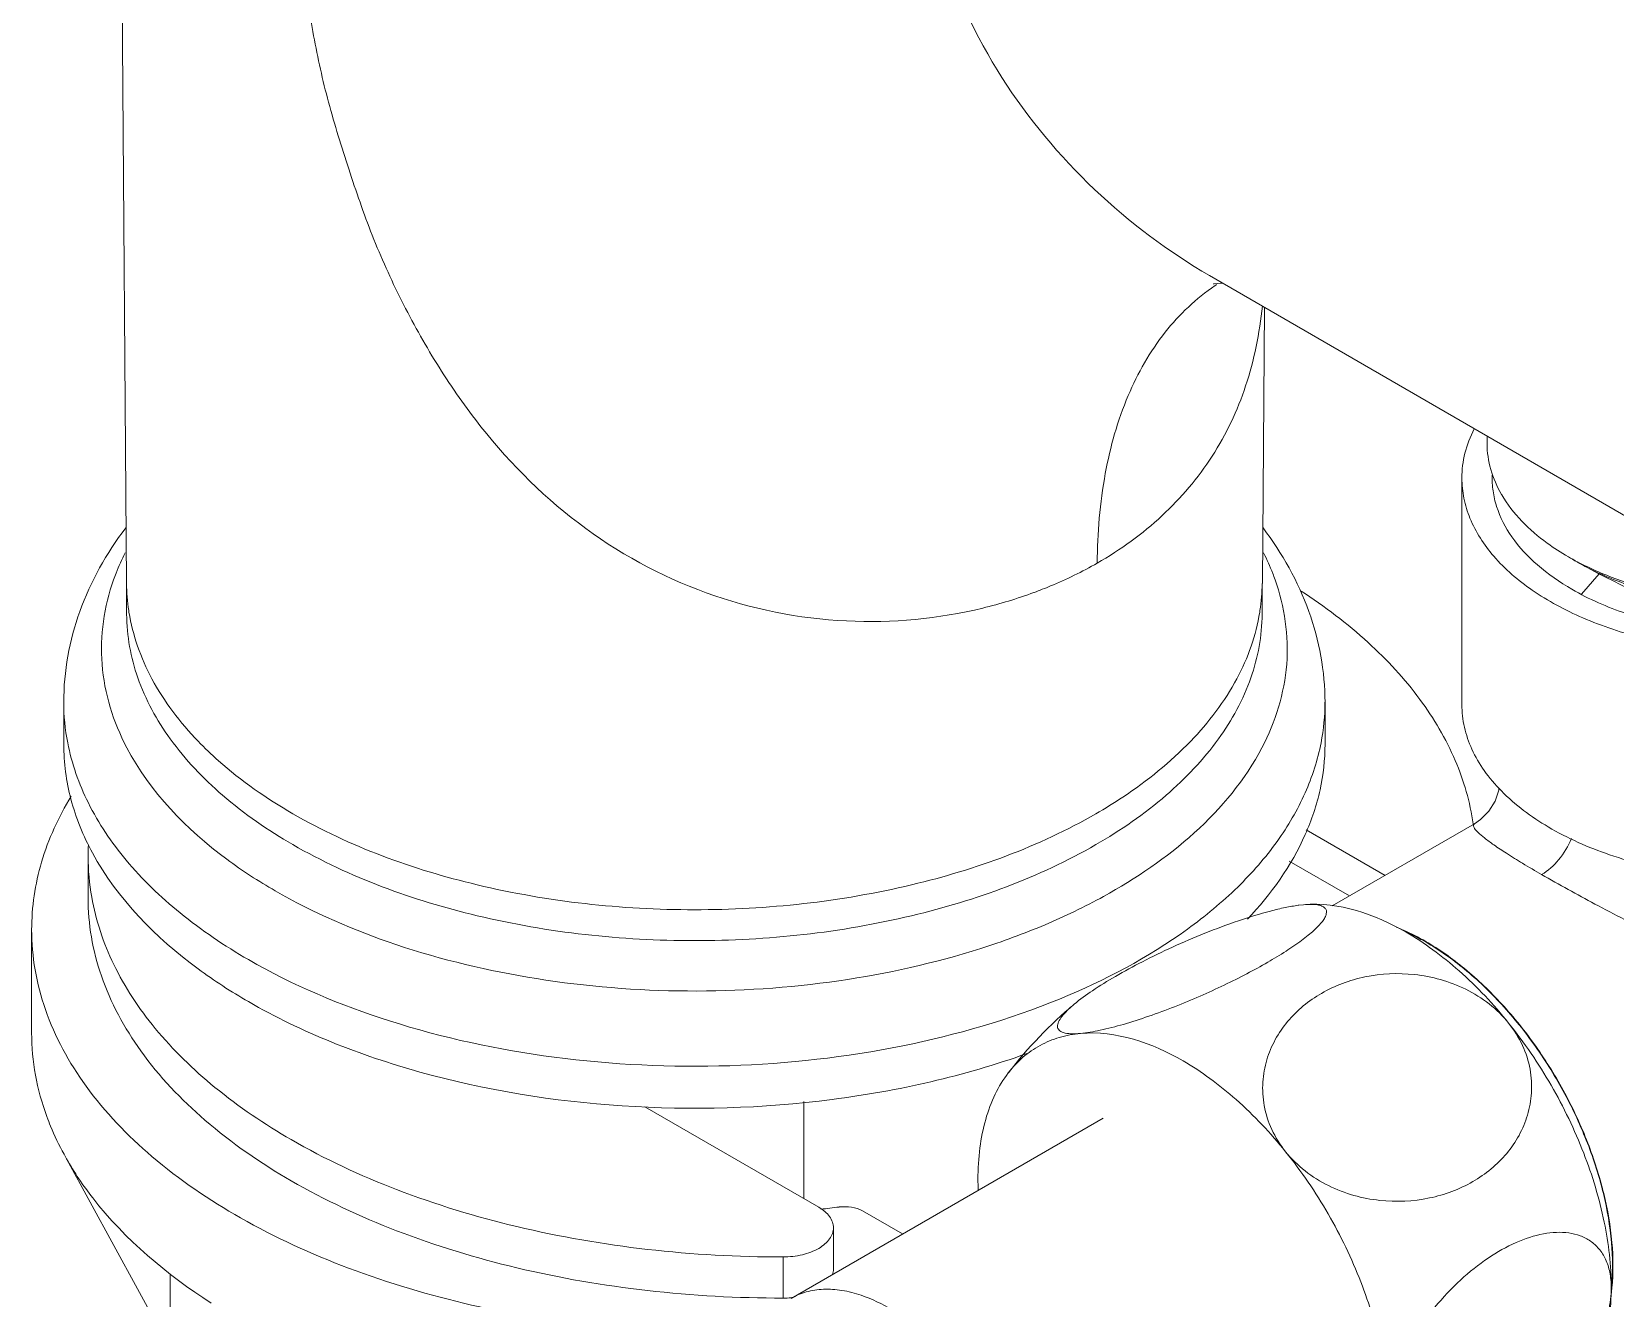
# Model space of a CAD drawing. Header units: millimetres. Extents: x 601 to 1195, y -1757 to -1337.
# Drawn here: x 1089.52 to 1120.91, y -1468.89 to -1443.78 of the extents above; entities that cross this region are included whole.
import ezdxf

# ---------------------------------------------------------------- set-up
doc = ezdxf.new("R2010")
doc.units = ezdxf.units.MM
doc.header["$LTSCALE"] = 0.1
doc.layers.get('0').update_dxf_attribs({"lineweight": 13})

msp = doc.modelspace()

# ---------------------------------------------------------------- linework, layer by layer
at = {"color": 7, "linetype": 'Continuous'}
for p, q in [((1091.399, -1454.72), (1091.158, -1421.194)), ((1132.784, -1460.142), (1112.871, -1448.618)), ((1113.916, -1454.72), (1113.956, -1449.246)), ((1118.371, -1451.948), (1118.371, -1451.801)), ((1117.871, -1452.633), (1117.871, -1457.124)), ((1118.66, -1452.963), (1118.657, -1452.959)), ((1120.159, -1454.296), (1120.159, -1454.296)), ((1120.591, -1454.532), (1120.243, -1454.933)), ((1091.404, -1455.332), (1091.404, -1454.72)), ((1113.912, -1454.72), (1113.912, -1455.332)), ((1120.053, -1454.838), (1120.053, -1454.838)), ((1090.158, -1457.909), (1090.158, -1457.076)), ((1115.158, -1457.909), (1115.158, -1457.076)), ((1114.783, -1459.604), (1116.349, -1460.508)), ((1118.122, -1459.484), (1115.303, -1461.112)), ((1090.64, -1460.951), (1090.64, -1460.134)), ((1114.448, -1460.227), (1115.641, -1460.916)), ((1114.628, -1461.102), (1114.732, -1461.09)), ((1114.636, -1461.101), (1114.628, -1461.102)), ((1089.522, -1463.631), (1089.522, -1461.59)), ((1105.122, -1467.087), (1101.679, -1465.099)), ((1104.827, -1466.917), (1104.827, -1464.989)), ((1110.761, -1465.321), (1104.574, -1468.894)), ((1090.164, -1466.038), (1090.214, -1466.128)), ((1090.214, -1466.128), (1092.193, -1469.751)), ((1106.783, -1467.618), (1105.989, -1467.16)), ((1105.415, -1467.495), (1105.415, -1468.312)), ((1104.417, -1468.073), (1104.417, -1468.889)), ((1092.269, -1469.891), (1092.269, -1468.409))]:
    msp.add_line(p, q, dxfattribs=at)
for points in [[(1112.95, -1448.785), (1112.953, -1448.784), (1113.089, -1448.769), (1113.134, -1448.77)], [(1118.605, -1458.783), (1118.601, -1458.817), (1118.529, -1459.039), (1118.407, -1459.237), (1118.242, -1459.402), (1118.121, -1459.485)]]:
    msp.add_lwpolyline(points, dxfattribs=at)
for centre, radius, start, end in [((1115.328, -1452.283), 4.188, 123.6173, 124.1398), ((1109.77, -1456.227), 4.674, 21.3697, 26.8557), ((1122.42, -1450.15), 4.722, 238.8482, 241.3917), ((1122.673, -1449.53), 5.384, 240.0171, 242.1362), ((1109.975, -1456.143), 4.453, 19.6024, 21.3351), ((1095.19, -1454.691), 3.786, 180.4302, 188.6137), ((1106.226, -1446.343), 9.123, 283.6145, 290.2894), ((1110.126, -1454.691), 3.786, 351.386, 359.5698), ((1095.236, -1454.685), 3.833, 188.6062, 189.0768), ((1110.079, -1454.685), 3.833, 350.9232, 351.3935), ((1094.385, -1457.072), 4.227, 180.0431, 191.0252), ((1110.931, -1457.073), 4.226, 348.9907, 359.9573), ((1113.463, -1460.143), 4.677, 7.7487, 8.0405), ((1095.225, -1460.134), 4.585, 177.1559, 179.9987), ((1095.281, -1460.131), 4.64, 180.0364, 190.0586), ((1115.75, -1469.706), 8.665, 129.9321, 142.4343), ((1113.909, -1466.532), 5.63, 180.0185, 182.151), ((1103.451, -1451.018), 16.199, 276.0698, 277.3589), ((1116.753, -1468.292), 4.111, 353.0287, 354.5417), ((1104.415, -1467.17), 1.72, 270.061, 275.2913), ((1104.419, -1467.205), 1.684, 275.2966, 276.3646)]:
    msp.add_arc(centre, radius, start, end, dxfattribs=at)
msp.add_ellipse((1123.871, -1454.296), major_axis=(5.232, -1.635), ratio=0.264773, start_param=-2.27362, end_param=-1.710527, dxfattribs=at)
for points, knots in [([(1104.236, -1427.969), (1103.749, -1428.068), (1102.785, -1428.258), (1101.371, -1428.553), (1100.039, -1428.907), (1098.501, -1429.477), (1097.148, -1430.236), (1096.16, -1431.277), (1095.674, -1431.978), (1095.435, -1432.518), (1095.298, -1432.829), (1095.193, -1433.06), (1095.09, -1433.294), (1094.981, -1433.631), (1094.919, -1433.989), (1094.86, -1434.352), (1094.819, -1434.626), (1094.77, -1434.895), (1094.701, -1435.155), (1094.636, -1435.418), (1094.588, -1435.788), (1094.541, -1436.265), (1094.512, -1436.85), (1094.492, -1437.651), (1094.508, -1438.674), (1094.577, -1439.922), (1094.695, -1441.196), (1094.848, -1442.266), (1094.985, -1443.131), (1095.13, -1444.008), (1095.367, -1445.115), (1095.778, -1446.427), (1096.223, -1447.751), (1096.798, -1449.044), (1097.486, -1450.297), (1098.566, -1451.889), (1100.268, -1453.636), (1102.828, -1455.04), (1105.625, -1455.598), (1107.496, -1455.423), (1108.374, -1455.21)], [0, 0, 0, 0, 0.035893, 0.071032, 0.104431, 0.135363, 0.189708, 0.214416, 0.238628, 0.250919, 0.257058, 0.263152, 0.269263, 0.27555, 0.288726, 0.29544, 0.30216, 0.308759, 0.31517, 0.321614, 0.328336, 0.342135, 0.356271, 0.370656, 0.400066, 0.430213, 0.46103, 0.49251, 0.508381, 0.524312, 0.55679, 0.590103, 0.623673, 0.657752, 0.692211, 0.72692, 0.796682, 0.866332, 0.934652, 1, 1, 1, 1]), ([(1112.664, -1429.323), (1111.89, -1429.77), (1110.406, -1430.958), (1108.93, -1432.86), (1108, -1434.642), (1107.478, -1436.087), (1107.145, -1437.585), (1107.064, -1438.855), (1107.1, -1439.861), (1107.22, -1440.849), (1107.6, -1442.526), (1108.645, -1444.75), (1110.505, -1446.983), (1112.049, -1448.142), (1112.871, -1448.618)], [0, 0, 0, 0, 0.114725, 0.240865, 0.306262, 0.372059, 0.437632, 0.5026, 0.534787, 0.566805, 0.630187, 0.754853, 0.878027, 1, 1, 1, 1]), ([(1110.644, -1454.319), (1110.647, -1453.724), (1110.739, -1452.589), (1111.18, -1451.022), (1111.913, -1449.727), (1112.605, -1449.07), (1112.978, -1448.817)], [0, 0, 0, 0, 0.288002, 0.547416, 0.781847, 1, 1, 1, 1]), ([(1113.916, -1449.222), (1113.862, -1449.759), (1113.655, -1450.802), (1112.976, -1452.233), (1111.96, -1453.437), (1111.104, -1454.054), (1110.644, -1454.319)], [0, 0, 0, 0, 0.257173, 0.502137, 0.746812, 1, 1, 1, 1]), ([(1117.871, -1452.633), (1117.871, -1452.468), (1117.914, -1452.129), (1118.036, -1451.811), (1118.114, -1451.658)], [0, 0, 0, 0, 0.490479, 1, 1, 1, 1]), ([(1118.657, -1452.959), (1118.566, -1452.802), (1118.422, -1452.475), (1118.371, -1452.121), (1118.371, -1451.948)], [0, 0, 0, 0, 0.512055, 1, 1, 1, 1]), ([(1125.546, -1455.959), (1125.095, -1456.035), (1124.176, -1456.123), (1122.804, -1456.073), (1121.487, -1455.845), (1120.292, -1455.451), (1119.279, -1454.91), (1118.498, -1454.245), (1118.067, -1453.586), (1117.899, -1453.04), (1117.871, -1452.767), (1117.871, -1452.633)], [0, 0, 0, 0, 0.148809, 0.298803, 0.444676, 0.581581, 0.705782, 0.815454, 0.911711, 0.956423, 1, 1, 1, 1]), ([(1118.472, -1452.575), (1118.469, -1452.68), (1118.48, -1452.891), (1118.579, -1453.317), (1118.852, -1453.84), (1119.372, -1454.395), (1119.81, -1454.698), (1120.053, -1454.838)], [0, 0, 0, 0, 0.10837, 0.218495, 0.450985, 0.709834, 1, 1, 1, 1]), ([(1119.982, -1454.194), (1119.837, -1454.11), (1119.329, -1453.783), (1118.881, -1453.342), (1118.66, -1452.963)], [0, 0, 0, 0, 0.275867, 1, 1, 1, 1]), ([(1091.386, -1453.622), (1091.006, -1454.123), (1090.385, -1455.219), (1090.158, -1456.466), (1090.158, -1457.076)], [0, 0, 0, 0, 0.507501, 1, 1, 1, 1]), ([(1115.158, -1457.076), (1115.158, -1456.466), (1114.931, -1455.219), (1114.309, -1454.123), (1113.93, -1453.622)], [0, 0, 0, 0, 0.492499, 1, 1, 1, 1]), ([(1091.146, -1454.65), (1091.162, -1454.605), (1091.23, -1454.423), (1091.31, -1454.246), (1091.376, -1454.115)], [0, 0, 0, 0, 0.246947, 1, 1, 1, 1]), ([(1124.099, -1455.121), (1123.392, -1455.138), (1122.34, -1455.049), (1121.031, -1454.691), (1120.432, -1454.436), (1120.156, -1454.29)], [0, 0, 0, 0, 0.522158, 0.769498, 1, 1, 1, 1]), ([(1124.203, -1455.177), (1123.833, -1455.191), (1123.098, -1455.173), (1122.029, -1455.015), (1121.04, -1454.732), (1120.434, -1454.455), (1120.159, -1454.296)], [0, 0, 0, 0, 0.265351, 0.525171, 0.772077, 1, 1, 1, 1]), ([(1109.39, -1454.901), (1109.5, -1454.86), (1109.929, -1454.691), (1110.345, -1454.489), (1110.644, -1454.319)], [0, 0, 0, 0, 0.254783, 1, 1, 1, 1]), ([(1091.407, -1457.978), (1091.141, -1457.468), (1090.788, -1456.347), (1090.957, -1455.18), (1091.146, -1454.65)], [0, 0, 0, 0, 0.505361, 1, 1, 1, 1]), ([(1114.169, -1454.65), (1114.358, -1455.18), (1114.528, -1456.346), (1114.175, -1457.467), (1113.909, -1457.977)], [0, 0, 0, 0, 0.494644, 1, 1, 1, 1]), ([(1118.095, -1459.489), (1118.034, -1459.057), (1117.779, -1458.179), (1117.054, -1456.955), (1116.007, -1455.823), (1115.152, -1455.177), (1114.685, -1454.872)], [0, 0, 0, 0, 0.221507, 0.45818, 0.716617, 1, 1, 1, 1]), ([(1120.053, -1454.838), (1120.392, -1455.033), (1121.149, -1455.363), (1122.386, -1455.664), (1123.713, -1455.782), (1124.614, -1455.732), (1125.062, -1455.674)], [0, 0, 0, 0, 0.22781, 0.476744, 0.73772, 1, 1, 1, 1]), ([(1094.7, -1459.899), (1094.208, -1459.616), (1093.316, -1459.002), (1092.249, -1457.883), (1091.57, -1456.647), (1091.407, -1455.759), (1091.404, -1455.332)], [0, 0, 0, 0, 0.289672, 0.548946, 0.782241, 1, 1, 1, 1]), ([(1091.451, -1455.289), (1091.525, -1455.749), (1091.861, -1456.691), (1092.465, -1457.479), (1092.821, -1457.849)], [0, 0, 0, 0, 0.475571, 1, 1, 1, 1]), ([(1113.912, -1455.332), (1113.909, -1455.759), (1113.746, -1456.647), (1113.066, -1457.883), (1111.999, -1459.002), (1111.107, -1459.616), (1110.616, -1459.899)], [0, 0, 0, 0, 0.21776, 0.451055, 0.710328, 1, 1, 1, 1]), ([(1112.496, -1457.847), (1112.852, -1457.478), (1113.455, -1456.69), (1113.791, -1455.749), (1113.864, -1455.289)], [0, 0, 0, 0, 0.524411, 1, 1, 1, 1]), ([(1117.871, -1457.124), (1117.871, -1457.273), (1117.906, -1457.579), (1118.059, -1458.024), (1118.311, -1458.451), (1118.785, -1459.008), (1119.609, -1459.616), (1120.826, -1460.152), (1122.235, -1460.496), (1123.747, -1460.625), (1125.267, -1460.532), (1126.255, -1460.318), (1126.725, -1460.171)], [0, 0, 0, 0, 0.042973, 0.087326, 0.134233, 0.184535, 0.296695, 0.424391, 0.564337, 0.711171, 0.858534, 1, 1, 1, 1]), ([(1090.728, -1460.064), (1090.546, -1459.728), (1090.259, -1459.028), (1090.158, -1458.276), (1090.158, -1457.91)], [0, 0, 0, 0, 0.510676, 1, 1, 1, 1]), ([(1090.236, -1457.881), (1090.316, -1458.293), (1090.611, -1459.128), (1091.386, -1460.273), (1092.473, -1461.318), (1093.345, -1461.905), (1093.819, -1462.179)], [0, 0, 0, 0, 0.218733, 0.454882, 0.71454, 1, 1, 1, 1]), ([(1094.348, -1460.814), (1094.018, -1460.624), (1092.869, -1459.881), (1091.866, -1458.855), (1091.407, -1457.978)], [0, 0, 0, 0, 0.277829, 1, 1, 1, 1]), ([(1092.821, -1457.849), (1092.95, -1457.983), (1093.522, -1458.53), (1094.177, -1458.985), (1094.7, -1459.287)], [0, 0, 0, 0, 0.235842, 1, 1, 1, 1]), ([(1093.819, -1462.179), (1094.698, -1462.686), (1096.68, -1463.519), (1099.913, -1464.21), (1103.352, -1464.374), (1106.739, -1463.994), (1109.824, -1463.101), (1112.039, -1461.936), (1113.426, -1460.787), (1114.221, -1459.879), (1114.79, -1458.911), (1115.014, -1458.221), (1115.08, -1457.88)], [0, 0, 0, 0, 0.126332, 0.265055, 0.409721, 0.552871, 0.687297, 0.807319, 0.861099, 0.910713, 0.956688, 1, 1, 1, 1]), ([(1113.909, -1457.977), (1113.244, -1459.249), (1111.679, -1460.518), (1109.597, -1461.515), (1107.861, -1462.152), (1105.49, -1462.677), (1102.521, -1462.874), (1099.56, -1462.637), (1096.796, -1461.982), (1095.104, -1461.251), (1094.348, -1460.814)], [0, 0, 0, 0, 0.20182, 0.262249, 0.325994, 0.461151, 0.602146, 0.742856, 0.877193, 1, 1, 1, 1]), ([(1110.616, -1459.287), (1110.797, -1459.182), (1111.47, -1458.767), (1112.093, -1458.267), (1112.496, -1457.847)], [0, 0, 0, 0, 0.264634, 1, 1, 1, 1]), ([(1115.158, -1457.909), (1115.158, -1458.211), (1115.09, -1458.826), (1114.679, -1460.057), (1114.089, -1460.883), (1113.623, -1461.374)], [0, 0, 0, 0, 0.234187, 0.475451, 1, 1, 1, 1]), ([(1089.522, -1461.59), (1089.522, -1461.137), (1089.663, -1460.204), (1090.056, -1459.349), (1090.303, -1458.941)], [0, 0, 0, 0, 0.487031, 1, 1, 1, 1]), ([(1094.7, -1459.287), (1095.83, -1459.939), (1098.457, -1460.891), (1102.658, -1461.347), (1106.859, -1460.891), (1109.486, -1459.939), (1110.616, -1459.287)], [0, 0, 0, 0, 0.237218, 0.500001, 0.762783, 1, 1, 1, 1]), ([(1118.121, -1459.485), (1118.115, -1459.488), (1118.103, -1459.498), (1118.097, -1459.521), (1118.105, -1459.548), (1118.133, -1459.598), (1118.205, -1459.673), (1118.334, -1459.781), (1118.523, -1459.919), (1118.775, -1460.086), (1119.091, -1460.281), (1119.325, -1460.419), (1119.452, -1460.492)], [0, 0, 0, 0, 0.012575, 0.02461, 0.039729, 0.060382, 0.123119, 0.219497, 0.35376, 0.528736, 0.74503, 1, 1, 1, 1]), ([(1110.616, -1459.899), (1109.486, -1460.552), (1106.859, -1461.503), (1102.658, -1461.96), (1098.457, -1461.503), (1095.83, -1460.552), (1094.7, -1459.899)], [0, 0, 0, 0, 0.237217, 0.499999, 0.762783, 1, 1, 1, 1]), ([(1119.452, -1460.492), (1119.58, -1460.418), (1119.816, -1460.201), (1119.98, -1459.931), (1120.044, -1459.78)], [0, 0, 0, 0, 0.476153, 1, 1, 1, 1]), ([(1093.819, -1463.012), (1093.475, -1462.814), (1092.274, -1462.038), (1091.222, -1460.975), (1090.728, -1460.064)], [0, 0, 0, 0, 0.2772, 1, 1, 1, 1]), ([(1119.452, -1460.492), (1119.8, -1460.693), (1120.54, -1461.099), (1122.041, -1461.876), (1123.853, -1462.755), (1125.822, -1463.646), (1127.035, -1464.155), (1127.583, -1464.37)], [0, 0, 0, 0, 0.133963, 0.280727, 0.562327, 0.803997, 1, 1, 1, 1]), ([(1094.668, -1466.564), (1094.064, -1466.216), (1092.969, -1465.462), (1091.661, -1464.088), (1090.959, -1462.794), (1090.686, -1461.738), (1090.64, -1461.211), (1090.64, -1460.951)], [0, 0, 0, 0, 0.289586, 0.548634, 0.781631, 0.891845, 1, 1, 1, 1]), ([(1090.712, -1460.942), (1090.793, -1461.402), (1091.108, -1462.336), (1091.96, -1463.618), (1093.167, -1464.787), (1094.139, -1465.442), (1094.668, -1465.748)], [0, 0, 0, 0, 0.218548, 0.454443, 0.714097, 1, 1, 1, 1]), ([(1110.188, -1463.062), (1110.302, -1462.966), (1110.569, -1462.773), (1111.021, -1462.494), (1111.552, -1462.207), (1112.145, -1461.921), (1112.779, -1461.65), (1113.427, -1461.408), (1113.96, -1461.242), (1114.358, -1461.146), (1114.542, -1461.113), (1114.628, -1461.102)], [0, 0, 0, 0, 0.091434, 0.201281, 0.32589, 0.4617, 0.604624, 0.748946, 0.885467, 0.946526, 1, 1, 1, 1]), ([(1110.312, -1463.642), (1110.442, -1463.63), (1110.729, -1463.58), (1111.18, -1463.462), (1111.672, -1463.303), (1112.178, -1463.115), (1112.677, -1462.908), (1113.155, -1462.689), (1113.603, -1462.466), (1114.011, -1462.242), (1114.373, -1462.023), (1114.639, -1461.842), (1114.821, -1461.701), (1114.934, -1461.605), (1115.029, -1461.513), (1115.104, -1461.427), (1115.157, -1461.348), (1115.187, -1461.275), (1115.191, -1461.207), (1115.158, -1461.149), (1115.092, -1461.11), (1114.999, -1461.088), (1114.875, -1461.081), (1114.783, -1461.086), (1114.732, -1461.09)], [0, 0, 0, 0, 0.064427, 0.143048, 0.229766, 0.319635, 0.409238, 0.496244, 0.578937, 0.655901, 0.725826, 0.787378, 0.814573, 0.839126, 0.860843, 0.879553, 0.895152, 0.907741, 0.917963, 0.92757, 0.939124, 0.954544, 0.974751, 1, 1, 1, 1]), ([(1118.798, -1463.438), (1118.5, -1463.067), (1118.02, -1462.554), (1117.311, -1461.98), (1116.367, -1461.357), (1115.431, -1461.028), (1114.732, -1461.09)], [0, 0, 0, 0, 0.29493, 0.433574, 0.564677, 1, 1, 1, 1]), ([(1103.615, -1469.6), (1102.702, -1469.608), (1100.894, -1469.522), (1098.27, -1469.089), (1095.84, -1468.37), (1093.697, -1467.39), (1091.92, -1466.183), (1090.574, -1464.787), (1089.851, -1463.468), (1089.569, -1462.392), (1089.522, -1461.855), (1089.522, -1461.59)], [0, 0, 0, 0, 0.154897, 0.306101, 0.449897, 0.583226, 0.704101, 0.812136, 0.909168, 0.955016, 1, 1, 1, 1]), ([(1116.571, -1461.535), (1116.62, -1461.555), (1116.819, -1461.638), (1117.012, -1461.737), (1117.154, -1461.819)], [0, 0, 0, 0, 0.24223, 1, 1, 1, 1]), ([(1117.154, -1461.829), (1117.123, -1461.811), (1117.001, -1461.743), (1116.877, -1461.68), (1116.783, -1461.636)], [0, 0, 0, 0, 0.254809, 1, 1, 1, 1]), ([(1117.154, -1461.819), (1117.425, -1461.976), (1117.961, -1462.356), (1118.692, -1463.059), (1119.358, -1463.89), (1119.93, -1464.816), (1120.384, -1465.797), (1120.701, -1466.79), (1120.868, -1467.755), (1120.874, -1468.386), (1120.846, -1468.683)], [0, 0, 0, 0, 0.115563, 0.240663, 0.37232, 0.5069, 0.640504, 0.769322, 0.889991, 1, 1, 1, 1]), ([(1120.837, -1468.678), (1120.865, -1468.382), (1120.859, -1467.753), (1120.693, -1466.79), (1120.377, -1465.798), (1119.924, -1464.82), (1119.353, -1463.896), (1118.689, -1463.066), (1117.959, -1462.365), (1117.425, -1461.986), (1117.154, -1461.829)], [0, 0, 0, 0, 0.109997, 0.230658, 0.359473, 0.493078, 0.627662, 0.759326, 0.884433, 1, 1, 1, 1]), ([(1118.798, -1463.438), (1118.684, -1463.297), (1118.421, -1463.041), (1117.958, -1462.753), (1117.454, -1462.561), (1116.782, -1462.432), (1115.96, -1462.47), (1115.077, -1462.796), (1114.49, -1463.276), (1114.159, -1463.758), (1113.988, -1464.165), (1113.907, -1464.612), (1113.935, -1465.086), (1114.087, -1465.562), (1114.269, -1465.853), (1114.378, -1465.989)], [0, 0, 0, 0, 0.070192, 0.140931, 0.21053, 0.278065, 0.405602, 0.524535, 0.637599, 0.693537, 0.749956, 0.807847, 0.868323, 0.932325, 1, 1, 1, 1]), ([(1109.249, -1464.041), (1108.005, -1464.487), (1105.337, -1465.091), (1101.251, -1465.21), (1097.311, -1464.576), (1094.88, -1463.625), (1093.819, -1463.012)], [0, 0, 0, 0, 0.249962, 0.512529, 0.768436, 1, 1, 1, 1]), ([(1110.312, -1463.642), (1110.246, -1463.648), (1110.132, -1463.653), (1109.999, -1463.637), (1109.923, -1463.606), (1109.886, -1463.578), (1109.862, -1463.543), (1109.854, -1463.502), (1109.859, -1463.458), (1109.884, -1463.389), (1109.946, -1463.296), (1110.052, -1463.18), (1110.139, -1463.103), (1110.188, -1463.062)], [0, 0, 0, 0, 0.183017, 0.315798, 0.365522, 0.406836, 0.443354, 0.479542, 0.519358, 0.565302, 0.679478, 0.824913, 1, 1, 1, 1]), ([(1089.522, -1463.631), (1089.522, -1463.911), (1089.574, -1464.477), (1089.725, -1465.024), (1089.824, -1465.292)], [0, 0, 0, 0, 0.494739, 1, 1, 1, 1]), ([(1108.881, -1464.423), (1108.967, -1464.311), (1109.159, -1464.106), (1109.503, -1463.866), (1109.892, -1463.706), (1110.17, -1463.655), (1110.312, -1463.642)], [0, 0, 0, 0, 0.252472, 0.498403, 0.745162, 1, 1, 1, 1]), ([(1110.312, -1463.642), (1111.011, -1463.579), (1111.948, -1463.909), (1112.891, -1464.531), (1113.6, -1465.106), (1114.08, -1465.619), (1114.378, -1465.989)], [0, 0, 0, 0, 0.435323, 0.566426, 0.70507, 1, 1, 1, 1]), ([(1114.378, -1465.989), (1114.492, -1466.13), (1114.754, -1466.386), (1115.218, -1466.674), (1115.722, -1466.866), (1116.394, -1466.995), (1117.216, -1466.957), (1118.099, -1466.631), (1118.686, -1466.151), (1119.017, -1465.669), (1119.188, -1465.262), (1119.269, -1464.815), (1119.241, -1464.341), (1119.089, -1463.865), (1118.907, -1463.574), (1118.798, -1463.438)], [0, 0, 0, 0, 0.070191, 0.14093, 0.210529, 0.278065, 0.405602, 0.524535, 0.637598, 0.693536, 0.749955, 0.807847, 0.868324, 0.932326, 1, 1, 1, 1]), ([(1120.831, -1468.677), (1120.831, -1468.243), (1120.723, -1467.333), (1120.313, -1465.981), (1119.672, -1464.652), (1119.109, -1463.825), (1118.798, -1463.438)], [0, 0, 0, 0, 0.227973, 0.477544, 0.738772, 1, 1, 1, 1]), ([(1108.279, -1466.534), (1108.279, -1466.326), (1108.302, -1465.925), (1108.414, -1465.356), (1108.601, -1464.851), (1108.781, -1464.555), (1108.881, -1464.423)], [0, 0, 0, 0, 0.279519, 0.538451, 0.77768, 1, 1, 1, 1]), ([(1089.824, -1465.292), (1089.847, -1465.355), (1089.946, -1465.61), (1090.065, -1465.857), (1090.164, -1466.038)], [0, 0, 0, 0, 0.246252, 1, 1, 1, 1]), ([(1094.668, -1465.748), (1095.335, -1466.133), (1096.794, -1466.812), (1099.171, -1467.533), (1101.744, -1467.976), (1103.519, -1468.074), (1104.417, -1468.073)], [0, 0, 0, 0, 0.228298, 0.474652, 0.733963, 1, 1, 1, 1]), ([(1090.214, -1466.128), (1090.367, -1466.399), (1091.13, -1467.527), (1092.2, -1468.422), (1093.081, -1468.988)], [0, 0, 0, 0, 0.229221, 1, 1, 1, 1]), ([(1114.378, -1465.989), (1114.69, -1466.377), (1115.253, -1467.203), (1115.894, -1468.532), (1116.304, -1469.884), (1116.411, -1470.795), (1116.411, -1471.229)], [0, 0, 0, 0, 0.261228, 0.522456, 0.772027, 1, 1, 1, 1]), ([(1104.417, -1468.889), (1103.519, -1468.89), (1101.744, -1468.792), (1099.171, -1468.35), (1096.794, -1467.629), (1095.335, -1466.949), (1094.668, -1466.564)], [0, 0, 0, 0, 0.266037, 0.525348, 0.771702, 1, 1, 1, 1]), ([(1105.415, -1467.495), (1105.415, -1467.457), (1105.401, -1467.378), (1105.341, -1467.267), (1105.246, -1467.167), (1105.166, -1467.112), (1105.122, -1467.087)], [0, 0, 0, 0, 0.217775, 0.450922, 0.710243, 1, 1, 1, 1]), ([(1105.526, -1467.083), (1105.608, -1467.073), (1105.769, -1467.075), (1105.923, -1467.123), (1105.989, -1467.16)], [0, 0, 0, 0, 0.523529, 1, 1, 1, 1]), ([(1104.417, -1468.073), (1104.546, -1468.073), (1104.79, -1468.046), (1105.071, -1467.944), (1105.246, -1467.823), (1105.341, -1467.723), (1105.401, -1467.613), (1105.415, -1467.533), (1105.415, -1467.495)], [0, 0, 0, 0, 0.30635, 0.582792, 0.703675, 0.811828, 0.90912, 1, 1, 1, 1]), ([(1120.831, -1468.677), (1120.831, -1468.576), (1120.814, -1468.384), (1120.732, -1468.121), (1120.599, -1467.908), (1120.424, -1467.75), (1120.217, -1467.645), (1119.987, -1467.589), (1119.741, -1467.579), (1119.385, -1467.622), (1118.919, -1467.778), (1118.366, -1468.092), (1117.824, -1468.526), (1117.494, -1468.878), (1117.337, -1469.07)], [0, 0, 0, 0, 0.065154, 0.123266, 0.175824, 0.225226, 0.27394, 0.323911, 0.376397, 0.432099, 0.554035, 0.69036, 0.839786, 1, 1, 1, 1]), ([(1104.574, -1468.894), (1104.669, -1468.839), (1104.878, -1468.752), (1105.223, -1468.7), (1105.594, -1468.726), (1105.842, -1468.791), (1105.967, -1468.834)], [0, 0, 0, 0, 0.22905, 0.467444, 0.722782, 1, 1, 1, 1]), ([(1116.411, -1471.229), (1116.411, -1471.367), (1116.44, -1471.625), (1116.599, -1471.961), (1116.85, -1472.189), (1117.16, -1472.308), (1117.503, -1472.333), (1117.869, -1472.278), (1118.248, -1472.15), (1118.781, -1471.882), (1119.433, -1471.387), (1120.002, -1470.747), (1120.39, -1470.147), (1120.627, -1469.662), (1120.787, -1469.17), (1120.831, -1468.836), (1120.831, -1468.677)], [0, 0, 0, 0, 0.05878, 0.109134, 0.154759, 0.200014, 0.24792, 0.299955, 0.356637, 0.417991, 0.55345, 0.702746, 0.780428, 0.857839, 0.932185, 1, 1, 1, 1]), ([(1120.229, -1470.788), (1120.329, -1470.657), (1120.509, -1470.361), (1120.696, -1469.856), (1120.808, -1469.286), (1120.831, -1468.885), (1120.831, -1468.677)], [0, 0, 0, 0, 0.22232, 0.46155, 0.720478, 1, 1, 1, 1]), ([(1105.967, -1468.834), (1106.178, -1468.907), (1106.604, -1469.115), (1107.199, -1469.557), (1107.761, -1470.126), (1108.264, -1470.795), (1108.683, -1471.533), (1109.001, -1472.305), (1109.201, -1473.074), (1109.252, -1473.586), (1109.252, -1473.831)], [0, 0, 0, 0, 0.106058, 0.224192, 0.35207, 0.486148, 0.622219, 0.755876, 0.88295, 1, 1, 1, 1])]:
    msp.add_open_spline(points, degree=3, knots=knots, dxfattribs=at)
for points in [[(1105.415, -1468.312), (1105.415, -1468.349), (1105.409, -1468.386), (1105.397, -1468.42)], [(1120.837, -1468.682), (1120.837, -1468.681), (1120.837, -1468.679), (1120.837, -1468.678)]]:
    msp.add_open_spline(points, degree=3, dxfattribs=at)

doc.saveas('drawing.dxf')
